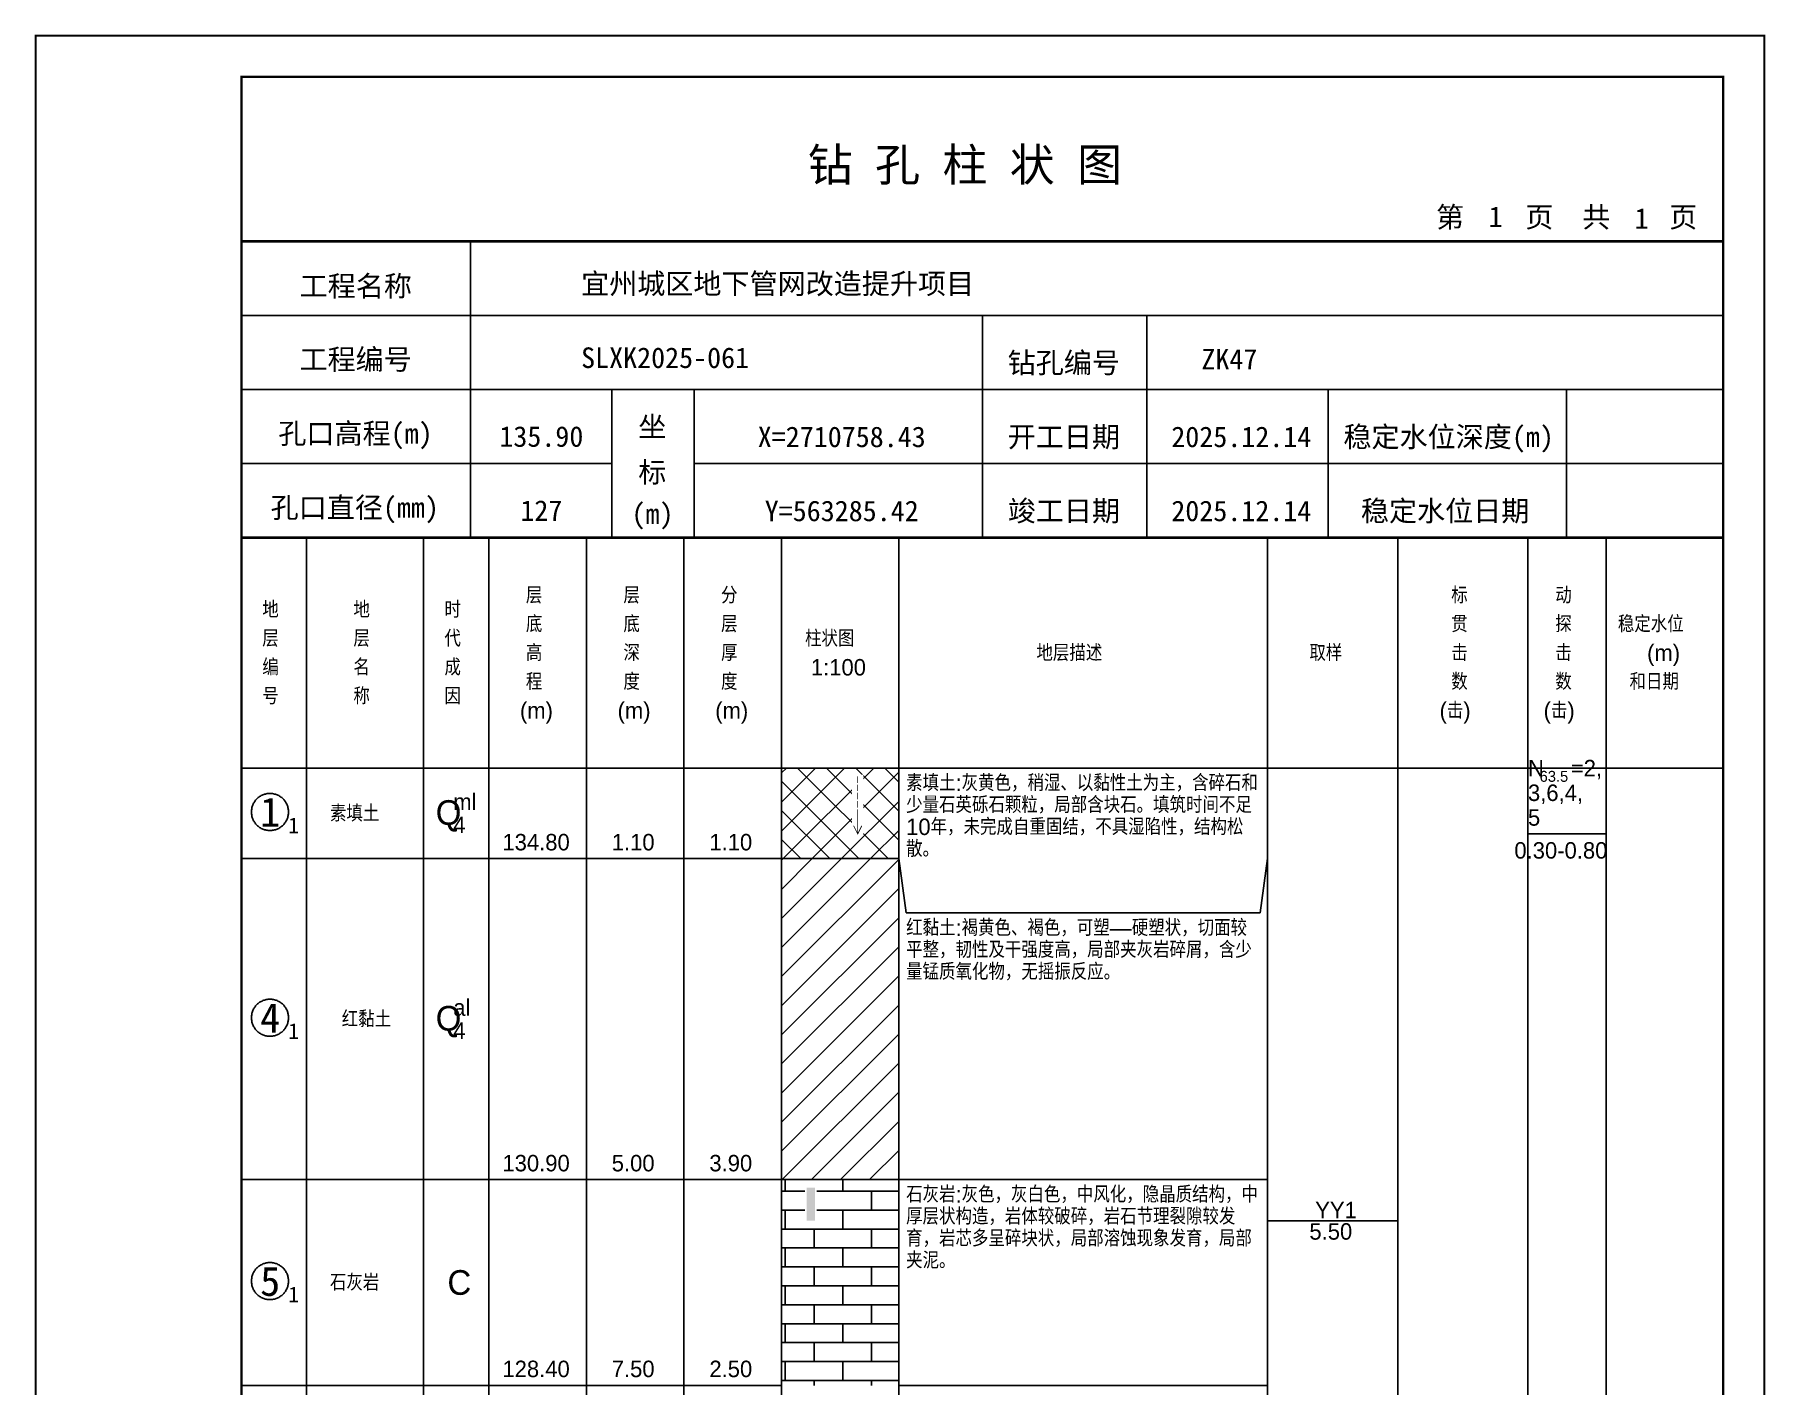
# Model space of a CAD drawing. Header units: millimetres. Extents: x 12489 to 89920, y 4630 to 4927.
# Drawn here: x 48569.3 to 48779.6, y 4762.7 to 4926.8 of the extents above; entities that cross this region are included whole.
import ezdxf
from ezdxf.enums import TextEntityAlignment as Align

# ---------------------------------------------------------------- set-up
doc = ezdxf.new("R2010")
doc.units = ezdxf.units.MM
doc.layers.add('ZZT_TC', color=7, linetype='Continuous')
doc.styles.add('成果图图块', font='', dxfattribs={"height": 2.5})
doc.styles.add('成果图模板', font='')
doc.styles.add('成果图模板标题', font='simhei.ttf')
doc.styles.add('成果图表体', font='Comfont.shx', dxfattribs={"height": 2, "bigfont": 'Hztxt12a.shx'})
doc.styles.get('成果图图块').set_extended_font_data('FangSong_GB2312')
doc.styles.get('成果图模板').set_extended_font_data('FangSong_GB2312')

# ---------------------------------------------------------------- blocks, each defined once
blk = doc.blocks.new('DCBH-1-1-1305', base_point=(0.3, -0.11))
at = {"layer": 'ZZT_TC', "color": 7}
blk.add_polyline3d([(-0.19, 2.31, 0), (-0.3, 2.31, 0), (-0.41, 2.3, 0), (-0.52, 2.29, 0), (-0.63, 2.27, 0), (-0.73, 2.24, 0), (-0.84, 2.21, 0), (-0.95, 2.18, 0), (-1.05, 2.14, 0), (-1.15, 2.09, 0), (-1.25, 2.04, 0), (-1.35, 1.99, 0), (-1.44, 1.93, 0), (-1.53, 1.87, 0), (-1.62, 1.8, 0), (-1.7, 1.73, 0), (-1.78, 1.65, 0), (-1.86, 1.57, 0), (-1.93, 1.49, 0), (-2, 1.4, 0), (-2.06, 1.31, 0), (-2.12, 1.22, 0), (-2.17, 1.12, 0), (-2.22, 1.02, 0), (-2.27, 0.92, 0), (-2.31, 0.82, 0), (-2.34, 0.71, 0), (-2.37, 0.61, 0), (-2.4, 0.5, 0), (-2.41, 0.39, 0), (-2.43, 0.28, 0), (-2.44, 0.17, 0), (-2.44, 0.06, 0), (-2.44, -0.05, 0), (-2.43, -0.16, 0), (-2.41, -0.27, 0), (-2.4, -0.38, 0), (-2.37, -0.49, 0), (-2.34, -0.6, 0), (-2.31, -0.7, 0), (-2.27, -0.8, 0), (-2.22, -0.9, 0), (-2.17, -1, 0), (-2.12, -1.1, 0), (-2.06, -1.19, 0), (-2, -1.28, 0), (-1.93, -1.37, 0), (-1.86, -1.45, 0), (-1.78, -1.53, 0), (-1.7, -1.61, 0), (-1.62, -1.68, 0), (-1.53, -1.75, 0), (-1.44, -1.81, 0), (-1.35, -1.87, 0), (-1.25, -1.93, 0), (-1.15, -1.98, 0), (-1.05, -2.02, 0), (-0.95, -2.06, 0), (-0.84, -2.1, 0), (-0.73, -2.13, 0), (-0.63, -2.15, 0), (-0.52, -2.17, 0), (-0.41, -2.18, 0), (-0.3, -2.19, 0), (-0.19, -2.19, 0), (-0.08, -2.19, 0), (0.03, -2.18, 0), (0.14, -2.17, 0), (0.25, -2.15, 0), (0.36, -2.13, 0), (0.47, -2.1, 0), (0.57, -2.06, 0), (0.67, -2.02, 0), (0.77, -1.98, 0), (0.87, -1.93, 0), (0.97, -1.87, 0), (1.06, -1.81, 0), (1.15, -1.75, 0), (1.24, -1.68, 0), (1.32, -1.61, 0), (1.4, -1.53, 0), (1.48, -1.45, 0), (1.55, -1.37, 0), (1.62, -1.28, 0), (1.68, -1.19, 0), (1.74, -1.1, 0), (1.8, -1, 0), (1.85, -0.9, 0), (1.89, -0.8, 0), (1.93, -0.7, 0), (1.97, -0.6, 0), (2, -0.49, 0), (2.02, -0.38, 0), (2.04, -0.27, 0), (2.05, -0.16, 0), (2.06, -0.05, 0), (2.06, 0.06, 0), (2.06, 0.17, 0), (2.05, 0.28, 0), (2.04, 0.39, 0), (2.02, 0.5, 0), (2, 0.61, 0), (1.97, 0.71, 0), (1.93, 0.82, 0), (1.89, 0.92, 0), (1.85, 1.02, 0), (1.8, 1.12, 0), (1.74, 1.22, 0), (1.68, 1.31, 0), (1.62, 1.4, 0), (1.55, 1.49, 0), (1.48, 1.57, 0), (1.4, 1.65, 0), (1.32, 1.73, 0), (1.24, 1.8, 0), (1.15, 1.87, 0), (1.06, 1.93, 0), (0.97, 1.99, 0), (0.87, 2.04, 0), (0.77, 2.09, 0), (0.67, 2.14, 0), (0.57, 2.18, 0), (0.47, 2.21, 0), (0.36, 2.24, 0), (0.25, 2.27, 0), (0.14, 2.29, 0), (0.03, 2.3, 0), (-0.08, 2.31, 0), (-0.19, 2.31, 0)], dxfattribs=at)
at = {"style": '成果图图块'}
blk.add_text('1', height=3.57, dxfattribs=at).set_placement((-0.16, -1.74), align=Align.CENTER)
blk.add_text('1', height=1.91, dxfattribs=at).set_placement((2.03, -2.53))
blk = doc.blocks.new('DCBH-1-1-1306', base_point=(0.3, -0.11))
at = {"layer": 'ZZT_TC', "color": 7}
blk.add_polyline3d([(-0.19, 2.31, 0), (-0.3, 2.31, 0), (-0.41, 2.3, 0), (-0.52, 2.29, 0), (-0.63, 2.27, 0), (-0.73, 2.24, 0), (-0.84, 2.21, 0), (-0.95, 2.18, 0), (-1.05, 2.14, 0), (-1.15, 2.09, 0), (-1.25, 2.04, 0), (-1.35, 1.99, 0), (-1.44, 1.93, 0), (-1.53, 1.87, 0), (-1.62, 1.8, 0), (-1.7, 1.73, 0), (-1.78, 1.65, 0), (-1.86, 1.57, 0), (-1.93, 1.49, 0), (-2, 1.4, 0), (-2.06, 1.31, 0), (-2.12, 1.22, 0), (-2.17, 1.12, 0), (-2.22, 1.02, 0), (-2.27, 0.92, 0), (-2.31, 0.82, 0), (-2.34, 0.71, 0), (-2.37, 0.61, 0), (-2.4, 0.5, 0), (-2.41, 0.39, 0), (-2.43, 0.28, 0), (-2.44, 0.17, 0), (-2.44, 0.06, 0), (-2.44, -0.05, 0), (-2.43, -0.16, 0), (-2.41, -0.27, 0), (-2.4, -0.38, 0), (-2.37, -0.49, 0), (-2.34, -0.6, 0), (-2.31, -0.7, 0), (-2.27, -0.8, 0), (-2.22, -0.9, 0), (-2.17, -1, 0), (-2.12, -1.1, 0), (-2.06, -1.19, 0), (-2, -1.28, 0), (-1.93, -1.37, 0), (-1.86, -1.45, 0), (-1.78, -1.53, 0), (-1.7, -1.61, 0), (-1.62, -1.68, 0), (-1.53, -1.75, 0), (-1.44, -1.81, 0), (-1.35, -1.87, 0), (-1.25, -1.93, 0), (-1.15, -1.98, 0), (-1.05, -2.02, 0), (-0.95, -2.06, 0), (-0.84, -2.1, 0), (-0.73, -2.13, 0), (-0.63, -2.15, 0), (-0.52, -2.17, 0), (-0.41, -2.18, 0), (-0.3, -2.19, 0), (-0.19, -2.19, 0), (-0.08, -2.19, 0), (0.03, -2.18, 0), (0.14, -2.17, 0), (0.25, -2.15, 0), (0.36, -2.13, 0), (0.47, -2.1, 0), (0.57, -2.06, 0), (0.67, -2.02, 0), (0.77, -1.98, 0), (0.87, -1.93, 0), (0.97, -1.87, 0), (1.06, -1.81, 0), (1.15, -1.75, 0), (1.24, -1.68, 0), (1.32, -1.61, 0), (1.4, -1.53, 0), (1.48, -1.45, 0), (1.55, -1.37, 0), (1.62, -1.28, 0), (1.68, -1.19, 0), (1.74, -1.1, 0), (1.8, -1, 0), (1.85, -0.9, 0), (1.89, -0.8, 0), (1.93, -0.7, 0), (1.97, -0.6, 0), (2, -0.49, 0), (2.02, -0.38, 0), (2.04, -0.27, 0), (2.05, -0.16, 0), (2.06, -0.05, 0), (2.06, 0.06, 0), (2.06, 0.17, 0), (2.05, 0.28, 0), (2.04, 0.39, 0), (2.02, 0.5, 0), (2, 0.61, 0), (1.97, 0.71, 0), (1.93, 0.82, 0), (1.89, 0.92, 0), (1.85, 1.02, 0), (1.8, 1.12, 0), (1.74, 1.22, 0), (1.68, 1.31, 0), (1.62, 1.4, 0), (1.55, 1.49, 0), (1.48, 1.57, 0), (1.4, 1.65, 0), (1.32, 1.73, 0), (1.24, 1.8, 0), (1.15, 1.87, 0), (1.06, 1.93, 0), (0.97, 1.99, 0), (0.87, 2.04, 0), (0.77, 2.09, 0), (0.67, 2.14, 0), (0.57, 2.18, 0), (0.47, 2.21, 0), (0.36, 2.24, 0), (0.25, 2.27, 0), (0.14, 2.29, 0), (0.03, 2.3, 0), (-0.08, 2.31, 0), (-0.19, 2.31, 0)], dxfattribs=at)
at = {"style": '成果图图块'}
blk.add_text('4', height=3.57, dxfattribs=at).set_placement((-0.16, -1.74), align=Align.CENTER)
blk.add_text('1', height=1.91, dxfattribs=at).set_placement((2.03, -2.53))
blk = doc.blocks.new('DCBH-1-1-1307', base_point=(0.3, -0.11))
at = {"layer": 'ZZT_TC', "color": 7}
blk.add_polyline3d([(-0.19, 2.31, 0), (-0.3, 2.31, 0), (-0.41, 2.3, 0), (-0.52, 2.29, 0), (-0.63, 2.27, 0), (-0.73, 2.24, 0), (-0.84, 2.21, 0), (-0.95, 2.18, 0), (-1.05, 2.14, 0), (-1.15, 2.09, 0), (-1.25, 2.04, 0), (-1.35, 1.99, 0), (-1.44, 1.93, 0), (-1.53, 1.87, 0), (-1.62, 1.8, 0), (-1.7, 1.73, 0), (-1.78, 1.65, 0), (-1.86, 1.57, 0), (-1.93, 1.49, 0), (-2, 1.4, 0), (-2.06, 1.31, 0), (-2.12, 1.22, 0), (-2.17, 1.12, 0), (-2.22, 1.02, 0), (-2.27, 0.92, 0), (-2.31, 0.82, 0), (-2.34, 0.71, 0), (-2.37, 0.61, 0), (-2.4, 0.5, 0), (-2.41, 0.39, 0), (-2.43, 0.28, 0), (-2.44, 0.17, 0), (-2.44, 0.06, 0), (-2.44, -0.05, 0), (-2.43, -0.16, 0), (-2.41, -0.27, 0), (-2.4, -0.38, 0), (-2.37, -0.49, 0), (-2.34, -0.6, 0), (-2.31, -0.7, 0), (-2.27, -0.8, 0), (-2.22, -0.9, 0), (-2.17, -1, 0), (-2.12, -1.1, 0), (-2.06, -1.19, 0), (-2, -1.28, 0), (-1.93, -1.37, 0), (-1.86, -1.45, 0), (-1.78, -1.53, 0), (-1.7, -1.61, 0), (-1.62, -1.68, 0), (-1.53, -1.75, 0), (-1.44, -1.81, 0), (-1.35, -1.87, 0), (-1.25, -1.93, 0), (-1.15, -1.98, 0), (-1.05, -2.02, 0), (-0.95, -2.06, 0), (-0.84, -2.1, 0), (-0.73, -2.13, 0), (-0.63, -2.15, 0), (-0.52, -2.17, 0), (-0.41, -2.18, 0), (-0.3, -2.19, 0), (-0.19, -2.19, 0), (-0.08, -2.19, 0), (0.03, -2.18, 0), (0.14, -2.17, 0), (0.25, -2.15, 0), (0.36, -2.13, 0), (0.47, -2.1, 0), (0.57, -2.06, 0), (0.67, -2.02, 0), (0.77, -1.98, 0), (0.87, -1.93, 0), (0.97, -1.87, 0), (1.06, -1.81, 0), (1.15, -1.75, 0), (1.24, -1.68, 0), (1.32, -1.61, 0), (1.4, -1.53, 0), (1.48, -1.45, 0), (1.55, -1.37, 0), (1.62, -1.28, 0), (1.68, -1.19, 0), (1.74, -1.1, 0), (1.8, -1, 0), (1.85, -0.9, 0), (1.89, -0.8, 0), (1.93, -0.7, 0), (1.97, -0.6, 0), (2, -0.49, 0), (2.02, -0.38, 0), (2.04, -0.27, 0), (2.05, -0.16, 0), (2.06, -0.05, 0), (2.06, 0.06, 0), (2.06, 0.17, 0), (2.05, 0.28, 0), (2.04, 0.39, 0), (2.02, 0.5, 0), (2, 0.61, 0), (1.97, 0.71, 0), (1.93, 0.82, 0), (1.89, 0.92, 0), (1.85, 1.02, 0), (1.8, 1.12, 0), (1.74, 1.22, 0), (1.68, 1.31, 0), (1.62, 1.4, 0), (1.55, 1.49, 0), (1.48, 1.57, 0), (1.4, 1.65, 0), (1.32, 1.73, 0), (1.24, 1.8, 0), (1.15, 1.87, 0), (1.06, 1.93, 0), (0.97, 1.99, 0), (0.87, 2.04, 0), (0.77, 2.09, 0), (0.67, 2.14, 0), (0.57, 2.18, 0), (0.47, 2.21, 0), (0.36, 2.24, 0), (0.25, 2.27, 0), (0.14, 2.29, 0), (0.03, 2.3, 0), (-0.08, 2.31, 0), (-0.19, 2.31, 0)], dxfattribs=at)
at = {"style": '成果图图块'}
blk.add_text('5', height=3.57, dxfattribs=at).set_placement((-0.16, -1.74), align=Align.CENTER)
blk.add_text('1', height=1.91, dxfattribs=at).set_placement((2.03, -2.53))
blk = doc.blocks.new('gkqy3.dwg', base_point=(0, -2))
blk.add_wipeout([(-0.7, -2.2), (0.7, -2.2), (0.7, 2.2), (-0.7, 2.2)])
at = {"color": 7}
blk.add_solid([(-0.5, -2), (0.5, -2), (-0.5, 2), (0.5, 2)], dxfattribs=at)
blk = doc.blocks.new('zztGLdt.dwg', base_point=(0.5, 0))
blk.add_wipeout([(-0.2, -0.2), (1.2, -0.2), (1.2, 3.2), (-0.2, 3.2)])
at = {"color": 7, "const_width": 0.1}
for points in [[(0.5, 3), (0.5, 0)], [(0, 1), (0.5, 0), (1, 1)]]:
    blk.add_lwpolyline(points, dxfattribs=at)
blk = doc.blocks.new('钻孔柱状图路桥昇龙制图梁世成校核莫家里.dwg165', base_point=(25, 236))
for p, q in [((52.82, 236), (52.82, 272)), ((25, 263), (205, 263)), ((115, 236), (115, 263)), ((135, 236), (135, 263)), ((25, 254), (205, 254)), ((70, 236), (70, 254)), ((80, 236), (80, 254)), ((157, 236), (157, 254)), ((185.95, 236), (185.95, 254)), ((25, 245), (70, 245)), ((80, 245), (205, 245))]:
    blk.add_line(p, q)
for points, const_width in [([(0, 0), (210, 0), (210, 297), (0, 297)], 0.25), ([(25, 5), (205, 5), (205, 292), (25, 292)], 0.3)]:
    blk.add_lwpolyline(points, close=True, dxfattribs=dict(const_width=const_width))
at = {"const_width": 0.3}
for points in [[(25, 272), (205, 272)], [(25, 236), (205, 236)]]:
    blk.add_lwpolyline(points, dxfattribs=at)
for s, height, style, p in [('钻 孔 柱 状 图', 4, '成果图模板标题', (93.8, 279.31)), ('第', 2.5, '成果图模板', (170.12, 273.7)), ('页', 2.5, '成果图模板', (180.96, 273.7)), ('共', 2.5, '成果图模板', (187.88, 273.7)), ('页', 2.5, '成果图模板', (198.44, 273.7)), ('工程名称', 2.5, '成果图模板', (32.07, 265.32)), ('宜州城区地下管网改造提升项目', 2.5, '成果图模板', (66.26, 265.61)), ('工程编号', 2.5, '成果图模板', (32.05, 256.41)), ('SLXK2025-061', 2.5, '成果图模板', (66.26, 256.61)), ('钻孔编号', 2.5, '成果图模板', (118.08, 256)), ('ZK47', 2.5, '成果图模板', (141.61, 256.43)), ('孔口高程(m)', 2.5, '成果图模板', (29.48, 247.41)), ('坐', 2.5, '成果图模板', (73.21, 248.24)), ('开工日期', 2.5, '成果图模板', (118.08, 247)), ('稳定水位深度(m)', 2.5, '成果图模板', (158.86, 247)), ('标', 2.5, '成果图模板', (73.21, 242.7)), ('孔口直径(mm)', 2.5, '成果图模板', (28.54, 238.41)), ('(m) ', 2.5, '成果图模板', (72.38, 237.65)), ('竣工日期', 2.5, '成果图模板', (118.08, 238)), ('稳定水位日期', 2.5, '成果图模板', (160.99, 238))]:
    blk.add_text(s, height=height, dxfattribs=dict(style=style)).set_placement(p)
at = {"style": '成果图模板'}
for s, p in [('1', (177.35, 273.74)), ('1', (195.08, 273.53)), ('135.90', (61.43, 247.04)), ('X=2710758.43', (97.92, 247)), ('2025.12.14', (146.46, 247)), ('127', (61.43, 238.04)), ('Y=563285.42', (97.92, 238)), ('2025.12.14', (146.46, 238))]:
    blk.add_text(s, height=2.5, dxfattribs=at).set_placement(p, align=Align.CENTER)

msp = doc.modelspace()

# ---------------------------------------------------------------- hatches: boundary and pattern name
at = {"linetype": 'Continuous'}
h = msp.add_hatch(dxfattribs=at)
h.set_pattern_fill('GKSTT', scale=0.5, style=0, pattern_type=2)
h.set_pattern_definition([(45, (0, 0), (-1.76776695, 1.76776695), []), (135, (0, 0), (-1.76776695, -1.76776695), [])])
h.paths.add_polyline_path([(48660.06, 4826.71), (48674.29, 4826.71), (48674.29, 4837.71), (48660.06, 4837.71)])
h = msp.add_hatch(dxfattribs=at)
h.set_pattern_fill('GKNXT', scale=0.5, style=0, pattern_type=2)
h.set_pattern_definition([(45, (0, 0), (-1.76776695, 1.76776695), [])])
h.paths.add_polyline_path([(48660.06, 4787.71), (48674.29, 4787.71), (48674.29, 4826.71), (48660.06, 4826.71)])
h = msp.add_hatch(dxfattribs=at)
h.set_pattern_fill('GKSHY', scale=0.5, style=0, pattern_type=2)
h.set_pattern_definition([(0, (0, 0), (0, 2.3), []), (90, (0, 0), (-3.5, 2.3), [2.3, -2.3])])
h.paths.add_polyline_path([(48660.06, 4762.71), (48674.29, 4762.71), (48674.29, 4787.71), (48660.06, 4787.71)])

# ---------------------------------------------------------------- linework, layer by layer
at = {"color": 0}
for p, q in [((48594.45, 4837.71), (48602.35, 4837.71)), ((48594.45, 4826.71), (48594.45, 4837.71)), ((48602.35, 4826.71), (48602.35, 4837.71)), ((48594.45, 4826.71), (48602.35, 4826.71)), ((48594.45, 4826.71), (48602.35, 4826.71)), ((48594.45, 4787.71), (48594.45, 4826.71)), ((48602.35, 4787.71), (48602.35, 4826.71)), ((48594.45, 4787.71), (48602.35, 4787.71)), ((48594.45, 4787.71), (48602.35, 4787.71)), ((48594.45, 4762.71), (48594.45, 4787.71)), ((48602.35, 4762.71), (48602.35, 4787.71)), ((48594.45, 4762.71), (48602.35, 4762.71))]:
    msp.add_line(p, q, dxfattribs=at)
for points in [[(48594.45, 4865.71), (48602.35, 4865.71)], [(48594.45, 4837.71), (48594.45, 4865.71)], [(48602.35, 4837.71), (48602.35, 4865.71)], [(48602.35, 4865.71), (48616.58, 4865.71)], [(48602.35, 4837.71), (48602.35, 4865.71)], [(48616.58, 4837.71), (48616.58, 4865.71)], [(48616.58, 4865.71), (48624.49, 4865.71)], [(48616.58, 4837.71), (48616.58, 4865.71)], [(48624.49, 4837.71), (48624.49, 4865.71)], [(48624.49, 4865.71), (48636.35, 4865.71)], [(48624.49, 4837.71), (48624.49, 4865.71)], [(48636.35, 4837.71), (48636.35, 4865.71)], [(48636.35, 4865.71), (48648.2, 4865.71)], [(48636.35, 4837.71), (48636.35, 4865.71)], [(48648.2, 4837.71), (48648.2, 4865.71)], [(48648.2, 4865.71), (48660.06, 4865.71)], [(48648.2, 4837.71), (48648.2, 4865.71)], [(48660.06, 4837.71), (48660.06, 4865.71)], [(48660.06, 4865.71), (48674.29, 4865.71)], [(48660.06, 4837.71), (48660.06, 4865.71)], [(48674.29, 4837.71), (48674.29, 4865.71)], [(48674.29, 4865.71), (48719.11, 4865.71)], [(48674.29, 4837.71), (48674.29, 4865.71)], [(48719.11, 4837.71), (48719.11, 4865.71)], [(48719.11, 4865.71), (48734.92, 4865.71)], [(48719.11, 4837.71), (48719.11, 4865.71)], [(48734.92, 4837.71), (48734.92, 4865.71)], [(48734.92, 4865.71), (48750.73, 4865.71)], [(48734.92, 4837.71), (48734.92, 4865.71)], [(48750.73, 4837.71), (48750.73, 4865.71)], [(48750.73, 4865.71), (48760.22, 4865.71)], [(48750.73, 4837.71), (48750.73, 4865.71)], [(48760.22, 4837.71), (48760.22, 4865.71)], [(48760.22, 4865.71), (48774.45, 4865.71)], [(48760.22, 4837.71), (48760.22, 4865.71)], [(48774.45, 4837.71), (48774.45, 4865.71)], [(48594.45, 4837.71), (48602.35, 4837.71)], [(48594.45, 4643.71), (48594.45, 4837.71)], [(48594.45, 4837.71), (48602.35, 4837.71)], [(48602.35, 4643.71), (48602.35, 4837.71)], [(48602.35, 4837.71), (48616.58, 4837.71)], [(48602.35, 4643.71), (48602.35, 4837.71)], [(48602.35, 4837.71), (48616.58, 4837.71)], [(48602.35, 4837.71), (48616.58, 4837.71)], [(48602.35, 4826.71), (48602.35, 4837.71)], [(48616.58, 4643.71), (48616.58, 4837.71)], [(48616.58, 4826.71), (48616.58, 4837.71)], [(48616.58, 4837.71), (48624.49, 4837.71)], [(48616.58, 4643.71), (48616.58, 4837.71)], [(48616.58, 4837.71), (48624.49, 4837.71)], [(48616.58, 4837.71), (48624.49, 4837.71)], [(48616.58, 4826.71), (48616.58, 4837.71)], [(48624.49, 4643.71), (48624.49, 4837.71)], [(48624.49, 4826.71), (48624.49, 4837.71)], [(48624.49, 4837.71), (48636.35, 4837.71)], [(48624.49, 4643.71), (48624.49, 4837.71)], [(48624.49, 4837.71), (48636.35, 4837.71)], [(48624.49, 4837.71), (48636.35, 4837.71)], [(48624.49, 4826.71), (48624.49, 4837.71)], [(48636.35, 4643.71), (48636.35, 4837.71)], [(48636.35, 4826.71), (48636.35, 4837.71)], [(48636.35, 4837.71), (48648.2, 4837.71)], [(48636.35, 4643.71), (48636.35, 4837.71)], [(48636.35, 4837.71), (48648.2, 4837.71)], [(48636.35, 4837.71), (48648.2, 4837.71)], [(48636.35, 4826.71), (48636.35, 4837.71)], [(48648.2, 4643.71), (48648.2, 4837.71)], [(48648.2, 4826.71), (48648.2, 4837.71)], [(48648.2, 4837.71), (48660.06, 4837.71)], [(48648.2, 4643.71), (48648.2, 4837.71)], [(48648.2, 4837.71), (48660.06, 4837.71)], [(48648.2, 4837.71), (48660.06, 4837.71)], [(48648.2, 4826.71), (48648.2, 4837.71)], [(48660.06, 4643.71), (48660.06, 4837.71)], [(48660.06, 4826.71), (48660.06, 4837.71)], [(48660.06, 4643.71), (48660.06, 4837.71)], [(48674.29, 4643.71), (48674.29, 4837.71)], [(48674.29, 4837.71), (48719.11, 4837.71)], [(48674.29, 4643.71), (48674.29, 4837.71)], [(48674.29, 4837.71), (48719.11, 4837.71)], [(48674.29, 4826.71), (48674.29, 4837.71)], [(48719.11, 4643.71), (48719.11, 4837.71)], [(48719.11, 4826.71), (48719.11, 4837.71)], [(48719.11, 4837.71), (48734.92, 4837.71)], [(48719.11, 4643.71), (48719.11, 4837.71)], [(48719.11, 4837.71), (48734.92, 4837.71)], [(48734.92, 4643.71), (48734.92, 4837.71)], [(48734.92, 4837.71), (48750.73, 4837.71)], [(48734.92, 4643.71), (48734.92, 4837.71)], [(48734.92, 4837.71), (48750.73, 4837.71)], [(48750.73, 4643.71), (48750.73, 4837.71)], [(48750.73, 4837.71), (48760.22, 4837.71)], [(48750.73, 4643.71), (48750.73, 4837.71)], [(48750.73, 4837.71), (48760.22, 4837.71)], [(48750.73, 4837.71), (48760.22, 4837.71)], [(48750.73, 4829.71), (48750.73, 4837.71)], [(48760.22, 4643.71), (48760.22, 4837.71)], [(48760.22, 4829.71), (48760.22, 4837.71)], [(48760.22, 4837.71), (48774.45, 4837.71)], [(48760.22, 4643.71), (48760.22, 4837.71)], [(48760.22, 4837.71), (48774.45, 4837.71)], [(48774.45, 4643.71), (48774.45, 4837.71)], [(48750.73, 4829.71), (48760.22, 4829.71)], [(48602.35, 4826.71), (48616.58, 4826.71)], [(48602.35, 4826.71), (48616.58, 4826.71)], [(48602.35, 4787.71), (48602.35, 4826.71)], [(48616.58, 4787.71), (48616.58, 4826.71)], [(48616.58, 4826.71), (48624.49, 4826.71)], [(48616.58, 4826.71), (48624.49, 4826.71)], [(48616.58, 4787.71), (48616.58, 4826.71)], [(48624.49, 4787.71), (48624.49, 4826.71)], [(48624.49, 4826.71), (48636.35, 4826.71)], [(48624.49, 4826.71), (48636.35, 4826.71)], [(48624.49, 4787.71), (48624.49, 4826.71)], [(48636.35, 4787.71), (48636.35, 4826.71)], [(48636.35, 4826.71), (48648.2, 4826.71)], [(48636.35, 4826.71), (48648.2, 4826.71)], [(48636.35, 4787.71), (48636.35, 4826.71)], [(48648.2, 4787.71), (48648.2, 4826.71)], [(48648.2, 4826.71), (48660.06, 4826.71)], [(48648.2, 4826.71), (48660.06, 4826.71)], [(48648.2, 4787.71), (48648.2, 4826.71)], [(48660.06, 4787.71), (48660.06, 4826.71)], [(48674.29, 4826.71), (48675.19, 4820.11)], [(48674.29, 4787.71), (48674.29, 4826.71)], [(48718.22, 4820.11), (48719.11, 4826.71)], [(48719.11, 4787.71), (48719.11, 4826.71)], [(48675.19, 4820.11), (48718.22, 4820.11)], [(48602.35, 4787.71), (48616.58, 4787.71)], [(48602.35, 4787.71), (48616.58, 4787.71)], [(48602.35, 4762.71), (48602.35, 4787.71)], [(48616.58, 4762.71), (48616.58, 4787.71)], [(48616.58, 4787.71), (48624.49, 4787.71)], [(48616.58, 4787.71), (48624.49, 4787.71)], [(48616.58, 4762.71), (48616.58, 4787.71)], [(48624.49, 4762.71), (48624.49, 4787.71)], [(48624.49, 4787.71), (48636.35, 4787.71)], [(48624.49, 4787.71), (48636.35, 4787.71)], [(48624.49, 4762.71), (48624.49, 4787.71)], [(48636.35, 4762.71), (48636.35, 4787.71)], [(48636.35, 4787.71), (48648.2, 4787.71)], [(48636.35, 4787.71), (48648.2, 4787.71)], [(48636.35, 4762.71), (48636.35, 4787.71)], [(48648.2, 4762.71), (48648.2, 4787.71)], [(48648.2, 4787.71), (48660.06, 4787.71)], [(48648.2, 4787.71), (48660.06, 4787.71)], [(48648.2, 4762.71), (48648.2, 4787.71)], [(48660.06, 4762.71), (48660.06, 4787.71)], [(48674.29, 4787.71), (48719.11, 4787.71)], [(48674.29, 4787.71), (48719.11, 4787.71)], [(48674.29, 4762.71), (48674.29, 4787.71)], [(48719.11, 4762.71), (48719.11, 4787.71)], [(48719.11, 4782.71), (48734.92, 4782.71)], [(48602.35, 4762.71), (48616.58, 4762.71)], [(48616.58, 4762.71), (48624.49, 4762.71)], [(48624.49, 4762.71), (48636.35, 4762.71)], [(48636.35, 4762.71), (48648.2, 4762.71)], [(48648.2, 4762.71), (48660.06, 4762.71)], [(48674.29, 4762.71), (48719.11, 4762.71)]]:
    msp.add_lwpolyline(points, dxfattribs=at)
at = {"color": 7, "flags": 128}
for points in [[(48660.06, 4826.71), (48674.29, 4826.71)], [(48660.06, 4787.71), (48674.29, 4787.71)]]:
    msp.add_lwpolyline(points, dxfattribs=at)

# ---------------------------------------------------------------- block references
for name, p in [('DCBH-1-1-1305', (48598.4, 4832.21)), ('DCBH-1-1-1306', (48598.4, 4807.21)), ('DCBH-1-1-1307', (48598.4, 4775.21))]:
    msp.add_blockref(name, p)

# ---------------------------------------------------------------- texts
at = {"color": 0, "style": '成果图表体'}
for s, height, p in [('层', 2, (48629, 4857.71)), ('层', 2, (48640.85, 4857.71)), ('分', 2, (48652.71, 4857.71)), ('标', 2, (48741.41, 4857.71)), ('动', 2, (48754.05, 4857.71)), ('地', 2, (48596.98, 4855.96)), ('地', 2, (48608.05, 4855.96)), ('时', 2, (48619.11, 4855.96)), ('底', 2, (48629, 4854.21)), ('底', 2, (48640.85, 4854.21)), ('层', 2, (48652.71, 4854.21)), ('贯', 2, (48741.41, 4854.21)), ('探', 2, (48754.05, 4854.21)), ('稳定水位', 2, (48761.65, 4854.21)), ('层', 2, (48596.98, 4852.46)), ('层', 2, (48608.05, 4852.46)), ('代', 2, (48619.11, 4852.46)), ('高', 2, (48629, 4850.71)), ('深', 2, (48640.85, 4850.71)), ('厚', 2, (48652.71, 4850.71)), ('柱状图', 2, (48662.91, 4852.46)), ('地层描述', 2, (48691.02, 4850.71)), ('取样', 2, (48724.18, 4850.71)), ('击', 2, (48741.41, 4850.71)), ('击', 2, (48754.05, 4850.71)), ('(m)', 2, (48765.2, 4850.71)), ('编', 2, (48596.98, 4848.96)), ('名', 2, (48608.05, 4848.96)), ('成', 2, (48619.11, 4848.96)), ('1:100', 2, (48663.62, 4848.96)), ('程', 2, (48629, 4847.21)), ('度', 2, (48640.85, 4847.21)), ('度', 2, (48652.71, 4847.21)), ('数', 2, (48741.41, 4847.21)), ('数', 2, (48754.05, 4847.21)), ('和日期', 2, (48763.07, 4847.21)), ('号', 2, (48596.98, 4845.46)), ('称', 2, (48608.05, 4845.46)), ('因', 2, (48619.11, 4845.46)), ('(m)', 2, (48628.28, 4843.71)), ('(m)', 2, (48640.14, 4843.71)), ('(m)', 2, (48652, 4843.71)), ('(击)', 2, (48739.99, 4843.71)), ('(击)', 2, (48752.63, 4843.71)), ('N', 2, (48750.73, 4836.71)), ('=2,', 2, (48755.94, 4836.71)), ('63.5', 1.333, (48752.15, 4836.04)), ('Q', 3, (48618.05, 4830.81)), ('ml', 2, (48620.18, 4832.61)), ('3,6,4,', 2, (48750.73, 4833.71)), ('素填土', 2, (48605.2, 4831.21)), ('4', 2, (48620.18, 4829.81)), ('5', 2, (48750.73, 4830.71)), ('134.80', 2, (48626.15, 4827.71)), ('1.10', 2, (48639.43, 4827.71)), ('1.10', 2, (48651.29, 4827.71)), ('0.30-0.80', 2, (48749.08, 4826.71)), ('Q', 3, (48618.05, 4805.81)), ('al', 2, (48620.18, 4807.61)), ('红黏土', 2, (48606.63, 4806.21)), ('4', 2, (48620.18, 4804.81)), ('130.90', 2, (48626.15, 4788.71)), ('5.00', 2, (48639.43, 4788.71)), ('3.90', 2, (48651.29, 4788.71)), ('YY1', 2, (48724.89, 4783.01)), ('5.50', 2, (48724.18, 4780.41)), ('石灰岩', 2, (48605.2, 4774.21)), ('C', 3, (48619.47, 4773.71)), ('128.40', 2, (48626.15, 4763.71)), ('7.50', 2, (48639.43, 4763.71)), ('2.50', 2, (48651.29, 4763.71))]:
    msp.add_text(s, height=height, dxfattribs=at).set_placement(p)
at = {"color": 0, "char_height": 2, "width": 43.0292, "attachment_point": 1, "line_spacing_factor": 0.8, "style": '成果图表体'}
for s, insert in [('素填土:灰黄色，稍湿、以黏性土为主，含碎石和少量石英砾石颗粒，局部含块石。填筑时间不足10年，未完成自重固结，不具湿陷性，结构松散。', (48675.19, 4836.91)), ('红黏土:褐黄色、褐色，可塑—硬塑状，切面较平整，韧性及干强度高，局部夹灰岩碎屑，含少量锰质氧化物，无摇振反应。', (48675.19, 4819.31)), ('石灰岩:灰色，灰白色，中风化，隐晶质结构，中厚层状构造，岩体较破碎，岩石节理裂隙较发育，岩芯多呈碎块状，局部溶蚀现象发育，局部夹泥。', (48675.19, 4786.91))]:
    msp.add_mtext(s, dxfattribs=dict(at, insert=insert))

# ---------------------------------------------------------------- next in the draw order: block references
for name, p in [('zztGLdt.dwg', (48669.31, 4833.71)), ('gkqy3.dwg', (48663.62, 4782.71))]:
    msp.add_blockref(name, p)

# ---------------------------------------------------------------- next in the draw order: linework, layer by layer
at = {"color": 0}
msp.add_lwpolyline([(48660.06, 4837.71), (48674.29, 4837.71)], dxfattribs=at)
msp.add_lwpolyline([(48660.06, 4837.71), (48674.29, 4837.71)], dxfattribs=at)

# ---------------------------------------------------------------- next in the draw order: block references
msp.add_blockref('zztGLdt.dwg', (48669.31, 4832.71))

# ---------------------------------------------------------------- next in the draw order: block references
msp.add_blockref('zztGLdt.dwg', (48669.31, 4831.71))

# ---------------------------------------------------------------- next in the draw order: block references
msp.add_blockref('zztGLdt.dwg', (48669.31, 4830.71))

# ---------------------------------------------------------------- next in the draw order: block references
msp.add_blockref('zztGLdt.dwg', (48669.31, 4829.71))

# ---------------------------------------------------------------- next in the draw order: block references
msp.add_blockref('钻孔柱状图路桥昇龙制图梁世成校核莫家里.dwg165', (48594.45, 4865.71))

doc.saveas('drawing.dxf')
